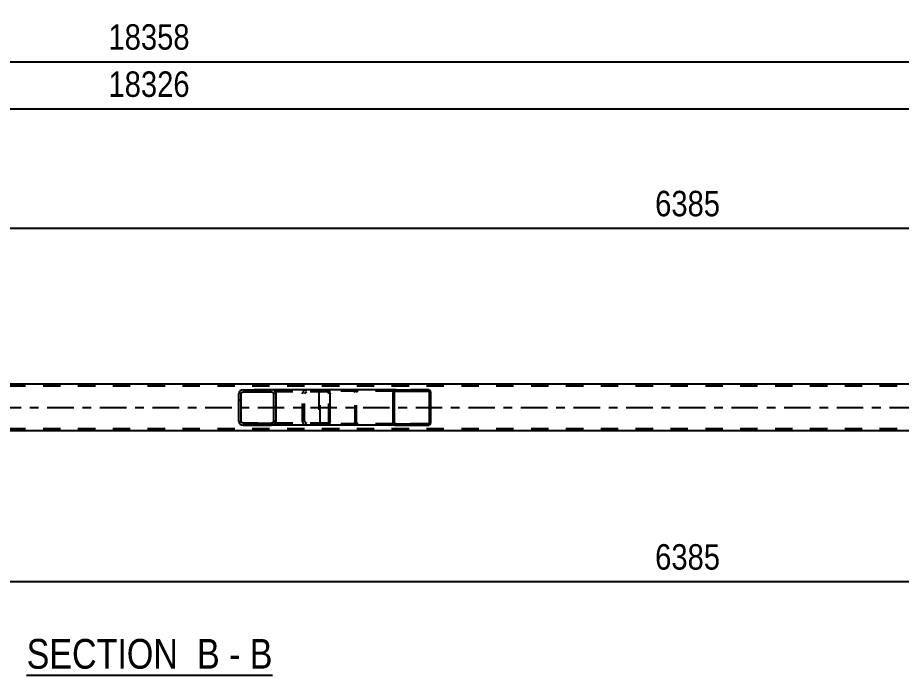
# Model space of a CAD drawing. Header units: millimetres. Extents: x 0 to 841, y 0 to 594.
# Drawn here: x 383.5 to 482.9, y 215 to 289 of the extents above; entities that cross this region are included whole.
import ezdxf

# ---------------------------------------------------------------- set-up
doc = ezdxf.new("R2010")
doc.units = ezdxf.units.MM
doc.linetypes.add('DXK_LINE_DOT2', pattern=[3.9198, 1.9599, -1.9599])
doc.linetypes.add('DXK_LINE_DOT3', pattern=[5.9187, 2.979, -0.9799, 0.9799, -0.9799])
doc.styles.add('Arial Narrow', font='ARIALN.TTF', dxfattribs={"height": 0.2})

# ---------------------------------------------------------------- blocks, each defined once
blk = doc.blocks.new('Unknown-318885291-12 - 5760')
at = {"color": 6, "linetype": 'Continuous'}
blk.add_line((384.49, 214.978), (412.137, 214.978), dxfattribs=at)
at = {"color": 0, "linetype": 'Continuous'}
for points in [[(402.599, 215.728), (402.599, 219.228), (384.49, 219.228), (384.49, 215.728)], [(406.205, 215.728), (406.205, 219.228), (403.649, 219.228), (403.649, 215.728)], [(408.53, 215.728), (408.53, 219.228), (407.255, 219.228), (407.255, 215.728)], [(412.137, 215.728), (412.137, 219.228), (409.58, 219.228), (409.58, 215.728)]]:
    blk.add_wipeout(points, dxfattribs=at)
at = {"color": 7, "linetype": 'Continuous', "style": 'Arial Narrow'}
for s, height, p in [('SECTION ', 3.3405, (384.49, 215.728)), ('B', 3.34, (403.649, 215.728)), ('B', 3.34, (409.58, 215.728)), ('-', 3.34, (407.255, 215.728))]:
    blk.add_text(s, height=height, dxfattribs=at).set_placement(p)
blk = doc.blocks.new('Part-318885291-5884 - 5760')
at = {"linetype": 'Continuous'}
h = blk.add_hatch(dxfattribs=at)
h.set_pattern_fill('', scale=0.7, style=0, pattern_type=0)
h.set_pattern_definition([(45, (429.9205, 246.9117), (-1.57154, 1.57154), [])])
h.paths.add_polyline_path([(429.946, 246.789), (429.921, 246.912), (429.847, 247.015), (429.736, 247.085), (429.606, 247.109), (426.03, 247.109), (425.9, 247.085), (425.789, 247.015), (425.716, 246.912), (425.69, 246.789), (425.69, 243.429), (425.716, 243.307), (425.789, 243.203), (425.9, 243.134), (426.03, 243.109), (429.606, 243.109), (429.736, 243.134), (429.847, 243.203), (429.921, 243.307), (429.946, 243.429)])
h.paths.add_polyline_path([(429.763, 243.368), (429.726, 243.316), (429.671, 243.281), (429.606, 243.269), (426.03, 243.269), (425.965, 243.281), (425.91, 243.316), (425.873, 243.368), (425.86, 243.429), (425.86, 246.789), (425.873, 246.85), (425.91, 246.902), (425.965, 246.937), (426.03, 246.949), (429.606, 246.949), (429.671, 246.937), (429.726, 246.902), (429.763, 246.85), (429.776, 246.789), (429.776, 243.429)])
at = {"color": 7, "linetype": 'DXK_LINE_DOT2'}
for p, q in [((417.34, 246.789), (417.345, 246.813)), ((417.34, 246.789), (417.34, 243.429)), ((417.345, 246.813), (417.366, 246.912)), ((417.524, 246.85), (417.511, 246.789)), ((417.511, 243.429), (417.511, 246.789)), ((417.561, 246.902), (417.524, 246.85)), ((417.551, 247.085), (417.681, 247.109)), ((417.616, 246.937), (417.561, 246.902)), ((417.681, 246.949), (417.616, 246.937)), ((418.333, 247.109), (417.681, 247.109)), ((429.606, 246.949), (417.681, 246.949)), ((421.257, 247.109), (421.387, 247.085)), ((421.322, 246.937), (421.257, 246.949)), ((421.377, 246.902), (421.322, 246.937)), ((421.414, 246.85), (421.377, 246.902)), ((421.427, 246.789), (421.414, 246.85)), ((421.427, 243.429), (421.427, 246.789)), ((421.571, 246.912), (421.597, 246.789)), ((421.597, 243.429), (421.597, 246.789)), ((429.606, 247.109), (426.03, 247.109)), ((417.366, 243.307), (417.34, 243.429)), ((417.511, 243.429), (417.524, 243.368)), ((417.524, 243.368), (417.561, 243.316)), ((417.681, 243.109), (417.551, 243.134)), ((417.561, 243.316), (417.616, 243.281)), ((417.616, 243.281), (417.681, 243.269)), ((429.606, 243.269), (417.681, 243.269)), ((418.333, 243.109), (417.681, 243.109)), ((421.257, 243.269), (421.322, 243.281)), ((421.387, 243.134), (421.257, 243.109)), ((421.322, 243.281), (421.377, 243.316)), ((421.377, 243.316), (421.414, 243.368)), ((421.414, 243.368), (421.427, 243.429)), ((421.597, 243.429), (421.571, 243.307)), ((429.606, 243.109), (426.03, 243.109))]:
    blk.add_line(p, q, dxfattribs=at)
at = {"color": 2, "linetype": 'Continuous'}
for p, q in [((426.03, 247.109), (418.333, 247.109)), ((425.716, 246.912), (425.69, 246.789)), ((425.69, 243.429), (425.69, 246.789)), ((425.86, 246.789), (425.873, 246.85)), ((425.86, 243.429), (425.86, 246.789)), ((425.873, 246.85), (425.91, 246.902)), ((426.03, 247.109), (425.9, 247.085)), ((425.91, 246.902), (425.965, 246.937)), ((425.965, 246.937), (426.03, 246.949)), ((426.03, 247.109), (429.606, 247.109)), ((426.03, 246.949), (429.606, 246.949)), ((429.736, 247.085), (429.606, 247.109)), ((429.606, 246.949), (429.671, 246.937)), ((429.671, 246.937), (429.726, 246.902)), ((429.726, 246.902), (429.763, 246.85)), ((429.763, 246.85), (429.776, 246.789)), ((429.776, 243.429), (429.776, 246.789)), ((429.946, 246.789), (429.921, 246.912)), ((429.946, 243.429), (429.946, 246.789)), ((426.03, 243.109), (418.333, 243.109)), ((425.69, 243.429), (425.716, 243.307)), ((425.873, 243.368), (425.86, 243.429)), ((425.91, 243.316), (425.873, 243.368)), ((425.9, 243.134), (426.03, 243.109)), ((425.965, 243.281), (425.91, 243.316)), ((426.03, 243.269), (425.965, 243.281)), ((426.03, 243.269), (429.606, 243.269)), ((426.03, 243.109), (429.606, 243.109)), ((429.671, 243.281), (429.606, 243.269)), ((429.606, 243.109), (429.736, 243.134)), ((429.726, 243.316), (429.671, 243.281)), ((429.763, 243.368), (429.726, 243.316)), ((429.776, 243.429), (429.763, 243.368)), ((429.921, 243.307), (429.946, 243.429))]:
    blk.add_line(p, q, dxfattribs=at)
at = {"color": 7, "linetype": 'DXK_LINE_DOT2'}
for centre, start, end in [((417.668, 246.775), 110.75832, 155.68004), ((421.27, 246.775), 24.31996, 69.24168), ((417.668, 243.443), 204.31996, 249.24168), ((421.27, 243.443), 290.75832, 335.68004)]:
    blk.add_arc(centre, 0.331, start, end, dxfattribs=at)
at = {"color": 2, "linetype": 'Continuous'}
for centre, start, end in [((426.017, 246.775), 110.75832, 155.68004), ((429.619, 246.775), 24.31996, 69.24168), ((426.017, 243.443), 204.31996, 249.24168), ((429.619, 243.443), 290.75832, 335.68004)]:
    blk.add_arc(centre, 0.331, start, end, dxfattribs=at)
blk = doc.blocks.new('Part-318885291-5889 - 5760')
at = {"color": 2, "linetype": 'Continuous'}
for p, q in [((729.32, 247.749), (67.203, 247.749)), ((585.726, 242.469), (336.323, 242.469))]:
    blk.add_line(p, q, dxfattribs=at)
at = {"color": 7, "linetype": 'DXK_LINE_DOT2'}
for p, q in [((729.32, 247.509), (67.203, 247.509)), ((729.32, 242.709), (67.203, 242.709))]:
    blk.add_line(p, q, dxfattribs=at)
at = {"color": 7, "linetype": 'DXK_LINE_DOT3'}
blk.add_line((67.203, 245.109), (729.32, 245.109), dxfattribs=at)
blk = doc.blocks.new('Part-318885291-6001 - 5760')
at = {"linetype": 'Continuous'}
h = blk.add_hatch(dxfattribs=at)
h.set_pattern_fill('', scale=0.7, style=0, pattern_type=0)
h.set_pattern_definition([(45, (412.4967, 246.8129), (-1.57154, 1.57154), [])])
h.paths.add_polyline_path([(412.535, 246.629), (412.497, 246.813), (412.388, 246.969), (412.225, 247.073), (412.032, 247.109), (408.848, 247.109), (408.656, 247.073), (408.492, 246.969), (408.383, 246.813), (408.345, 246.629), (408.345, 243.589), (408.383, 243.406), (408.492, 243.25), (408.656, 243.146), (408.848, 243.109), (412.032, 243.109), (412.225, 243.146), (412.388, 243.25), (412.497, 243.406), (412.535, 243.589)])
h.paths.add_polyline_path([(412.264, 243.497), (412.21, 243.419), (412.128, 243.367), (412.032, 243.349), (408.848, 243.349), (408.752, 243.367), (408.67, 243.419), (408.616, 243.497), (408.597, 243.589), (408.597, 246.629), (408.616, 246.721), (408.67, 246.799), (408.752, 246.851), (408.848, 246.869), (412.032, 246.869), (412.128, 246.851), (412.21, 246.799), (412.264, 246.721), (412.284, 246.629), (412.284, 243.589)])
at = {"color": 2, "linetype": 'Continuous'}
for p, q in [((408.383, 246.813), (408.345, 246.629)), ((408.345, 243.589), (408.345, 246.629)), ((408.597, 246.629), (408.616, 246.721)), ((408.597, 243.589), (408.597, 246.629)), ((408.616, 246.721), (408.67, 246.799)), ((408.848, 247.109), (408.656, 247.073)), ((408.67, 246.799), (408.752, 246.851)), ((408.752, 246.851), (408.848, 246.869)), ((408.848, 247.109), (412.032, 247.109)), ((408.848, 246.869), (412.032, 246.869)), ((418.333, 247.109), (412.032, 247.109)), ((412.225, 247.073), (412.032, 247.109)), ((412.032, 246.869), (412.128, 246.851)), ((412.128, 246.851), (412.21, 246.799)), ((412.21, 246.799), (412.264, 246.721)), ((412.264, 246.721), (412.284, 246.629)), ((412.284, 243.589), (412.284, 246.629)), ((412.535, 246.629), (412.497, 246.813)), ((412.535, 243.589), (412.535, 246.629)), ((418.333, 247.109), (418.436, 247.073)), ((418.436, 247.073), (418.524, 246.969)), ((418.524, 246.969), (418.583, 246.813)), ((418.583, 246.813), (418.604, 246.629)), ((418.604, 243.589), (418.604, 246.629)), ((408.345, 243.589), (408.383, 243.406)), ((408.616, 243.497), (408.597, 243.589)), ((408.67, 243.419), (408.616, 243.497)), ((412.264, 243.497), (412.21, 243.419)), ((412.284, 243.589), (412.264, 243.497)), ((412.497, 243.406), (412.535, 243.589)), ((418.604, 243.589), (418.583, 243.406)), ((408.656, 243.146), (408.848, 243.109)), ((408.752, 243.367), (408.67, 243.419)), ((408.848, 243.349), (408.752, 243.367)), ((408.848, 243.349), (412.032, 243.349)), ((408.848, 243.109), (412.032, 243.109)), ((412.128, 243.367), (412.032, 243.349)), ((412.032, 243.109), (412.225, 243.146)), ((418.333, 243.109), (412.032, 243.109)), ((412.21, 243.419), (412.128, 243.367)), ((418.436, 243.146), (418.333, 243.109)), ((418.524, 243.25), (418.436, 243.146)), ((418.583, 243.406), (418.524, 243.25))]:
    blk.add_line(p, q, dxfattribs=at)
at = {"color": 7, "linetype": 'DXK_LINE_DOT2'}
for p, q in [((412.032, 247.109), (408.848, 247.109)), ((418.333, 246.869), (408.848, 246.869)), ((415.495, 246.629), (415.534, 246.813)), ((415.495, 243.589), (415.495, 246.629)), ((415.766, 246.721), (415.747, 246.629)), ((415.747, 243.589), (415.747, 246.629)), ((415.82, 246.799), (415.766, 246.721)), ((415.806, 247.073), (415.998, 247.109)), ((415.82, 246.799), (415.842, 246.813)), ((415.842, 246.813), (415.902, 246.851)), ((415.902, 246.851), (415.998, 246.869)), ((417.34, 246.869), (417.34, 247.109)), ((418.384, 246.851), (418.333, 246.869)), ((418.428, 246.799), (418.384, 246.851)), ((418.458, 246.721), (418.428, 246.799)), ((418.468, 246.629), (418.458, 246.721)), ((418.468, 243.589), (418.468, 246.629)), ((415.534, 243.406), (415.495, 243.589)), ((415.747, 243.589), (415.766, 243.497)), ((415.766, 243.497), (415.82, 243.419)), ((418.428, 243.419), (418.458, 243.497)), ((418.458, 243.497), (418.468, 243.589)), ((418.333, 243.349), (408.848, 243.349)), ((412.032, 243.109), (408.848, 243.109)), ((415.998, 243.109), (415.806, 243.146)), ((415.82, 243.419), (415.842, 243.406)), ((415.842, 243.406), (415.902, 243.367)), ((415.902, 243.367), (415.998, 243.349)), ((417.34, 243.109), (417.34, 243.349)), ((418.333, 243.349), (418.384, 243.367)), ((418.384, 243.367), (418.428, 243.419))]:
    blk.add_line(p, q, dxfattribs=at)
at = {"color": 2, "linetype": 'Continuous'}
for centre, start, end in [((408.833, 246.614), 111.1941, 156.15059), ((412.047, 246.614), 23.84941, 68.8059), ((408.833, 243.604), 203.84941, 248.8059), ((412.047, 243.604), 291.1941, 336.15059)]:
    blk.add_arc(centre, 0.492, start, end, dxfattribs=at)
at = {"color": 7, "linetype": 'DXK_LINE_DOT2'}
for centre, start, end in [((415.984, 246.614), 111.1941, 156.15059), ((415.984, 243.604), 203.84941, 248.8059)]:
    blk.add_arc(centre, 0.492, start, end, dxfattribs=at)
blk = doc.blocks.new('StraightDimension-318885291-6201 - 5760')
at = {"color": 7, "linetype": 'Continuous'}
blk.add_line((331.123, 225.52), (586.526, 225.52), dxfattribs=at)
at = {"color": 0}
blk.add_wipeout([(463.081, 226.27), (463.081, 230.47), (454.568, 230.47), (454.568, 226.27)], dxfattribs=at)
at = {"color": 3, "style": 'Arial Narrow'}
blk.add_text('6385', height=2.8633, dxfattribs=at).set_placement((455.168, 226.87))
blk = doc.blocks.new('StraightDimension-318885291-6231 - 5760')
at = {"color": 7, "linetype": 'Continuous'}
blk.add_line((331.123, 265.272), (586.526, 265.272), dxfattribs=at)
at = {"color": 0}
blk.add_wipeout([(463.081, 266.022), (463.081, 270.222), (454.568, 270.222), (454.568, 266.022)], dxfattribs=at)
at = {"color": 3, "style": 'Arial Narrow'}
blk.add_text('6385', height=2.8633, dxfattribs=at).set_placement((455.168, 266.622))
blk = doc.blocks.new('StraightDimension-318885291-6214 - 5760')
at = {"color": 7, "linetype": 'Continuous'}
blk.add_line((56.343, 284.017), (740.18, 284.017), dxfattribs=at)
at = {"color": 0}
blk.add_wipeout([(403.432, 284.767), (403.432, 288.967), (393.091, 288.967), (393.091, 284.767)], dxfattribs=at)
at = {"color": 3, "style": 'Arial Narrow'}
blk.add_text('18358', height=2.8633, dxfattribs=at).set_placement((393.691, 285.367))
blk = doc.blocks.new('StraightDimension-318885291-11488 - 5760')
at = {"color": 7, "linetype": 'Continuous'}
blk.add_line((56.983, 278.706), (739.54, 278.706), dxfattribs=at)
at = {"color": 0}
blk.add_wipeout([(403.432, 279.456), (403.432, 283.656), (393.091, 283.656), (393.091, 279.456)], dxfattribs=at)
at = {"color": 3, "style": 'Arial Narrow'}
blk.add_text('18326', height=2.8633, dxfattribs=at).set_placement((393.691, 280.056))

msp = doc.modelspace()

# ---------------------------------------------------------------- block references
for name in ['StraightDimension-318885291-6231 - 5760', 'Part-318885291-5889 - 5760', 'Part-318885291-6001 - 5760', 'Part-318885291-5884 - 5760', 'Unknown-318885291-12 - 5760']:
    msp.add_blockref(name, (0, 0))

# ---------------------------------------------------------------- next in the draw order: block references
for name in ['StraightDimension-318885291-6214 - 5760', 'StraightDimension-318885291-6201 - 5760']:
    msp.add_blockref(name, (0, 0))

# ---------------------------------------------------------------- next in the draw order: block references
msp.add_blockref('StraightDimension-318885291-11488 - 5760', (0, 0))

doc.saveas('drawing.dxf')
